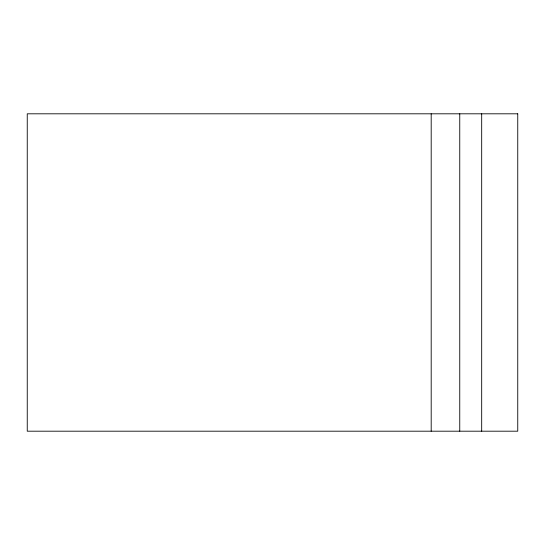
<?xml version="1.0" encoding="UTF-8"?>
<svg xmlns="http://www.w3.org/2000/svg" width="545" height="545" viewBox="0 0 545 545"><rect width="100%" height="100%" fill="white"/><g stroke="black" fill="none" stroke-linecap="round" stroke-linejoin="round"><path stroke-width="0.82" d="M481.685 113.81L481.685 431.19M459.755 113.81L459.755 431.19M431.19 113.81L431.19 431.19M517.75 113.81L27.25 113.81L27.25 431.19L517.75 431.19L517.75 113.81"/></g></svg>
